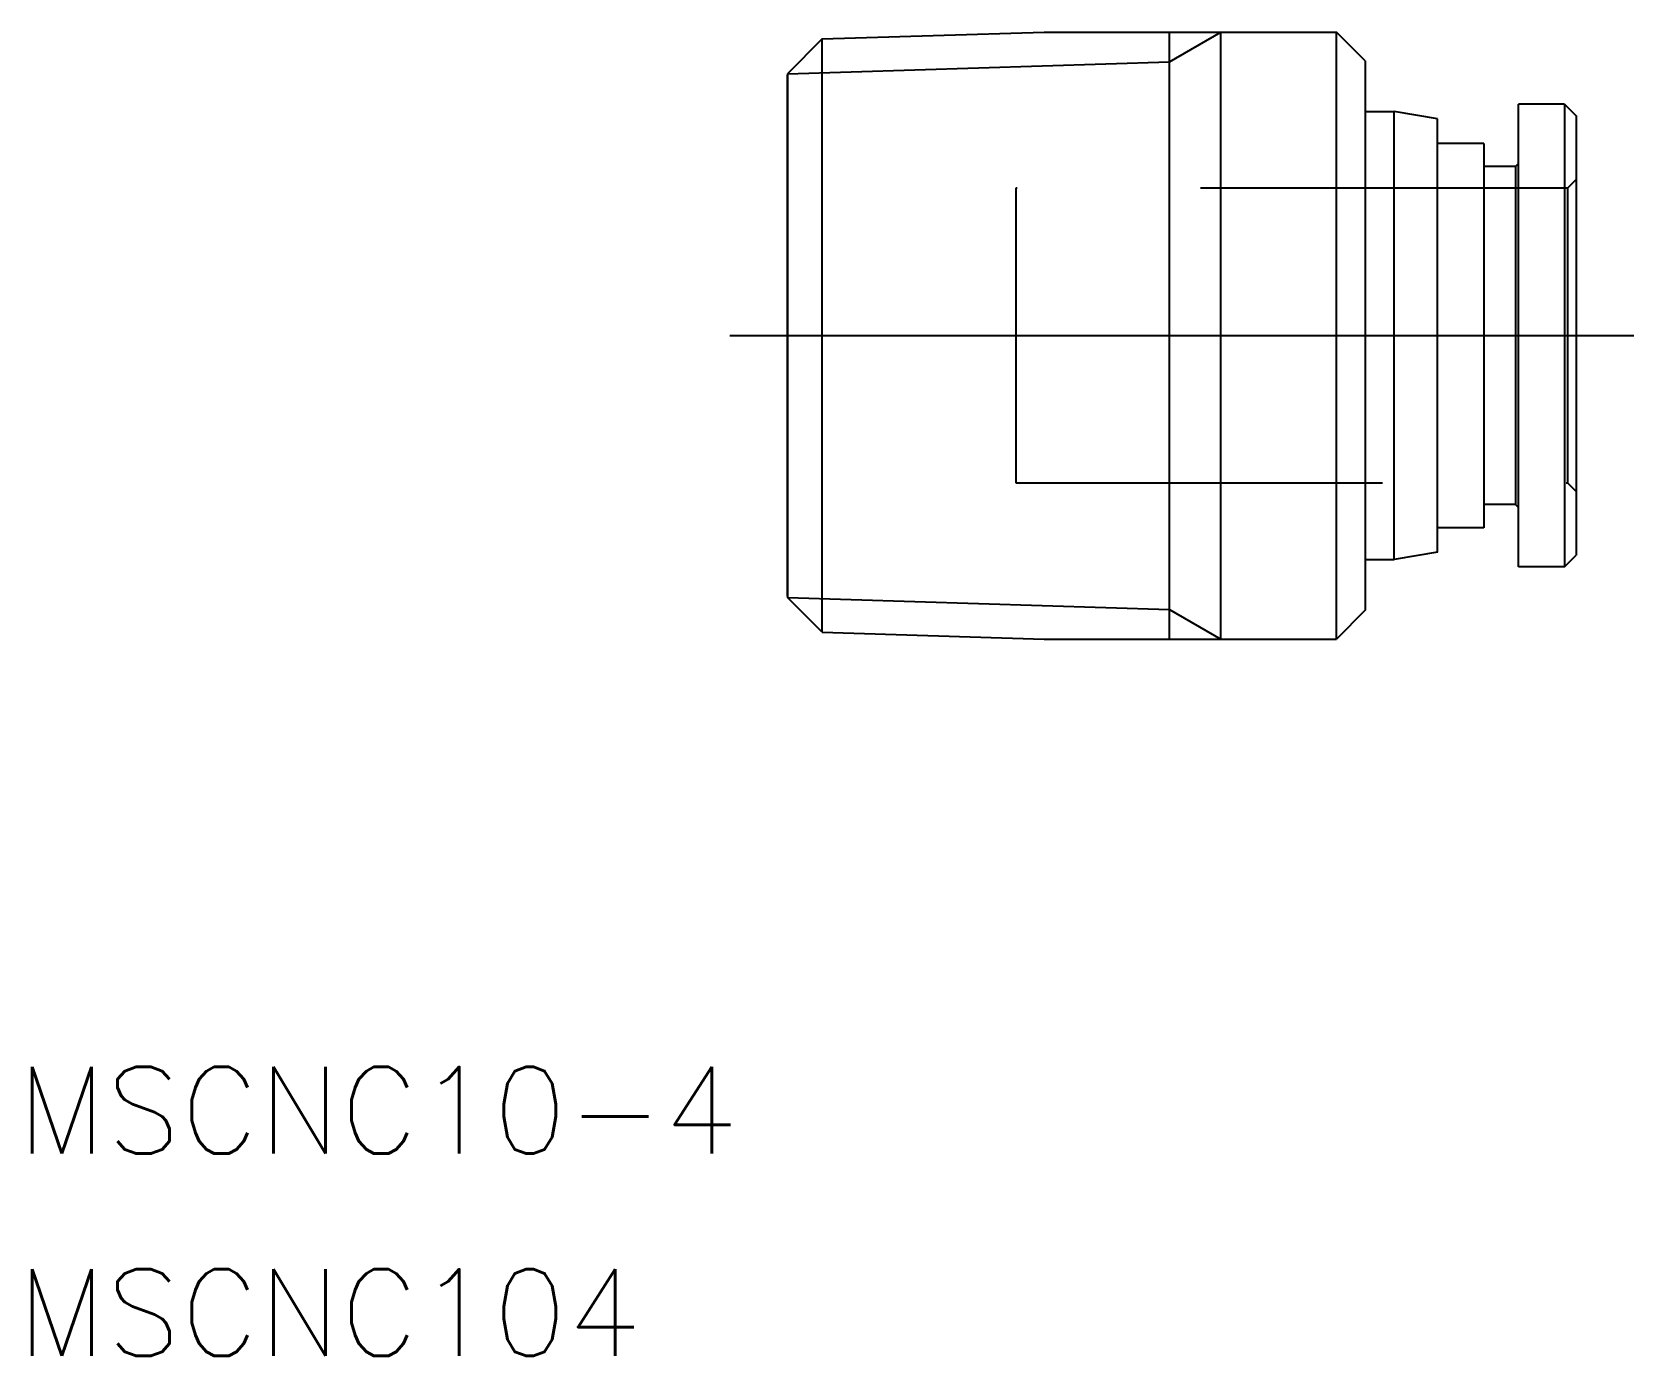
# Model space of a CAD drawing. Extents: x -81.8 to 12.5, y -35.3 to 12.5.
# Drawn here: x -81.8 to -26.4, y -35.3 to 10.5 of the extents above; entities that cross this region are included whole.
import ezdxf

# ---------------------------------------------------------------- set-up
doc = ezdxf.new("R2010")
doc.units = 0
doc.linetypes.add('CENTER', pattern=[50.8, 31.75, -6.35, 6.35, -6.35])
doc.linetypes.add('DASHED', pattern=[19.05, 12.7, -6.35])
doc.layers.get('0').update_dxf_attribs({"linetype": 'CONTINUOUS'})
doc.layers.add('CENTER', color=1, linetype='CENTER')
doc.styles.get("Standard").update_dxf_attribs({"font": 'txt.shx', "height": 3, "bigfont": 'bigfont.shx'})

msp = doc.modelspace()

# ---------------------------------------------------------------- linework, layer by layer
at = {"color": 7, "linetype": 'CONTINUOUS'}
for p, q in [((-54.468, 10.26), (-55.668, 9.06)), ((-54.468, 10.26), (-46.788, 10.5)), ((-54.468, -10.26), (-54.468, 10.26)), ((-46.788, 10.5), (-40.668, 10.5)), ((-42.446, -10.5), (-42.446, 10.5)), ((-40.668, -10.5), (-40.668, 10.5)), ((-40.668, 10.5), (-36.668, 10.5)), ((-36.668, -10.5), (-36.668, 10.5)), ((-35.668, 9.5), (-36.668, 10.5)), ((-35.668, 9.5), (-35.668, -9.5)), ((-55.668, 9.06), (-55.668, -9.06)), ((-55.668, 9.06), (-55.668, -9.06)), ((-55.668, -9.022), (-55.668, 9.022)), ((-30.368, -8), (-30.368, 8)), ((-28.768, 8), (-30.368, 8)), ((-28.768, 8), (-28.768, -8)), ((-28.768, 8), (-28.368, 7.6)), ((-35.668, 7.75), (-34.668, 7.75)), ((-34.668, -7.75), (-34.668, 7.75)), ((-33.168, 7.5), (-34.668, 7.75)), ((-33.168, -7.5), (-33.168, 7.5)), ((-28.368, 7.6), (-28.368, -7.6)), ((-31.568, 6.65), (-33.168, 6.65)), ((-31.568, 6.65), (-31.568, -6.65)), ((-30.468, 5.85), (-31.568, 5.85)), ((-30.468, 5.85), (-30.368, 5.95)), ((-30.468, 5.85), (-30.468, -5.85)), ((-30.468, -5.85), (-31.568, -5.85)), ((-30.468, -5.85), (-30.368, -5.95)), ((-31.568, -6.65), (-33.168, -6.65)), ((-35.668, -7.75), (-34.668, -7.75)), ((-33.168, -7.5), (-34.668, -7.75)), ((-28.768, -8), (-28.368, -7.6)), ((-28.768, -8), (-30.368, -8)), ((-54.468, -10.26), (-55.668, -9.06)), ((-35.668, -9.5), (-36.668, -10.5)), ((-54.468, -10.26), (-46.788, -10.5)), ((-46.788, -10.5), (-36.668, -10.5))]:
    msp.add_line(p, q, dxfattribs=at)
at = {"color": 3, "linetype": 'CONTINUOUS'}
for p, q in [((-42.446, 9.474), (-40.668, 10.5)), ((-55.668, 9.06), (-42.446, 9.474)), ((-55.668, -9.06), (-42.446, -9.474)), ((-42.446, -9.474), (-40.668, -10.5))]:
    msp.add_line(p, q, dxfattribs=at)
at = {"color": 3, "linetype": 'DASHED'}
for p, q in [((-28.668, 5.1), (-47.768, 5.1)), ((-47.768, 5.1), (-47.768, -5.1)), ((-28.368, 5.4), (-28.668, 5.1)), ((-28.668, 5.1), (-28.668, -5.1)), ((-47.768, -5.1), (-28.668, -5.1)), ((-28.668, -5.1), (-28.368, -5.4))]:
    msp.add_line(p, q, dxfattribs=at)
at = {"layer": 'CENTER', "color": 1, "linetype": 'CENTER'}
msp.add_line((-57.668, 0), (-26.368, 0), dxfattribs=at)

# ---------------------------------------------------------------- texts
at = {"color": 7, "linetype": 'CONTINUOUS'}
for s, p in [('MSCNC10-4', (-82.331, -28.303)), ('MSCNC104', (-82.331, -35.303))]:
    msp.add_text(s, height=3, dxfattribs=at).set_placement(p)

doc.saveas('drawing.dxf')
